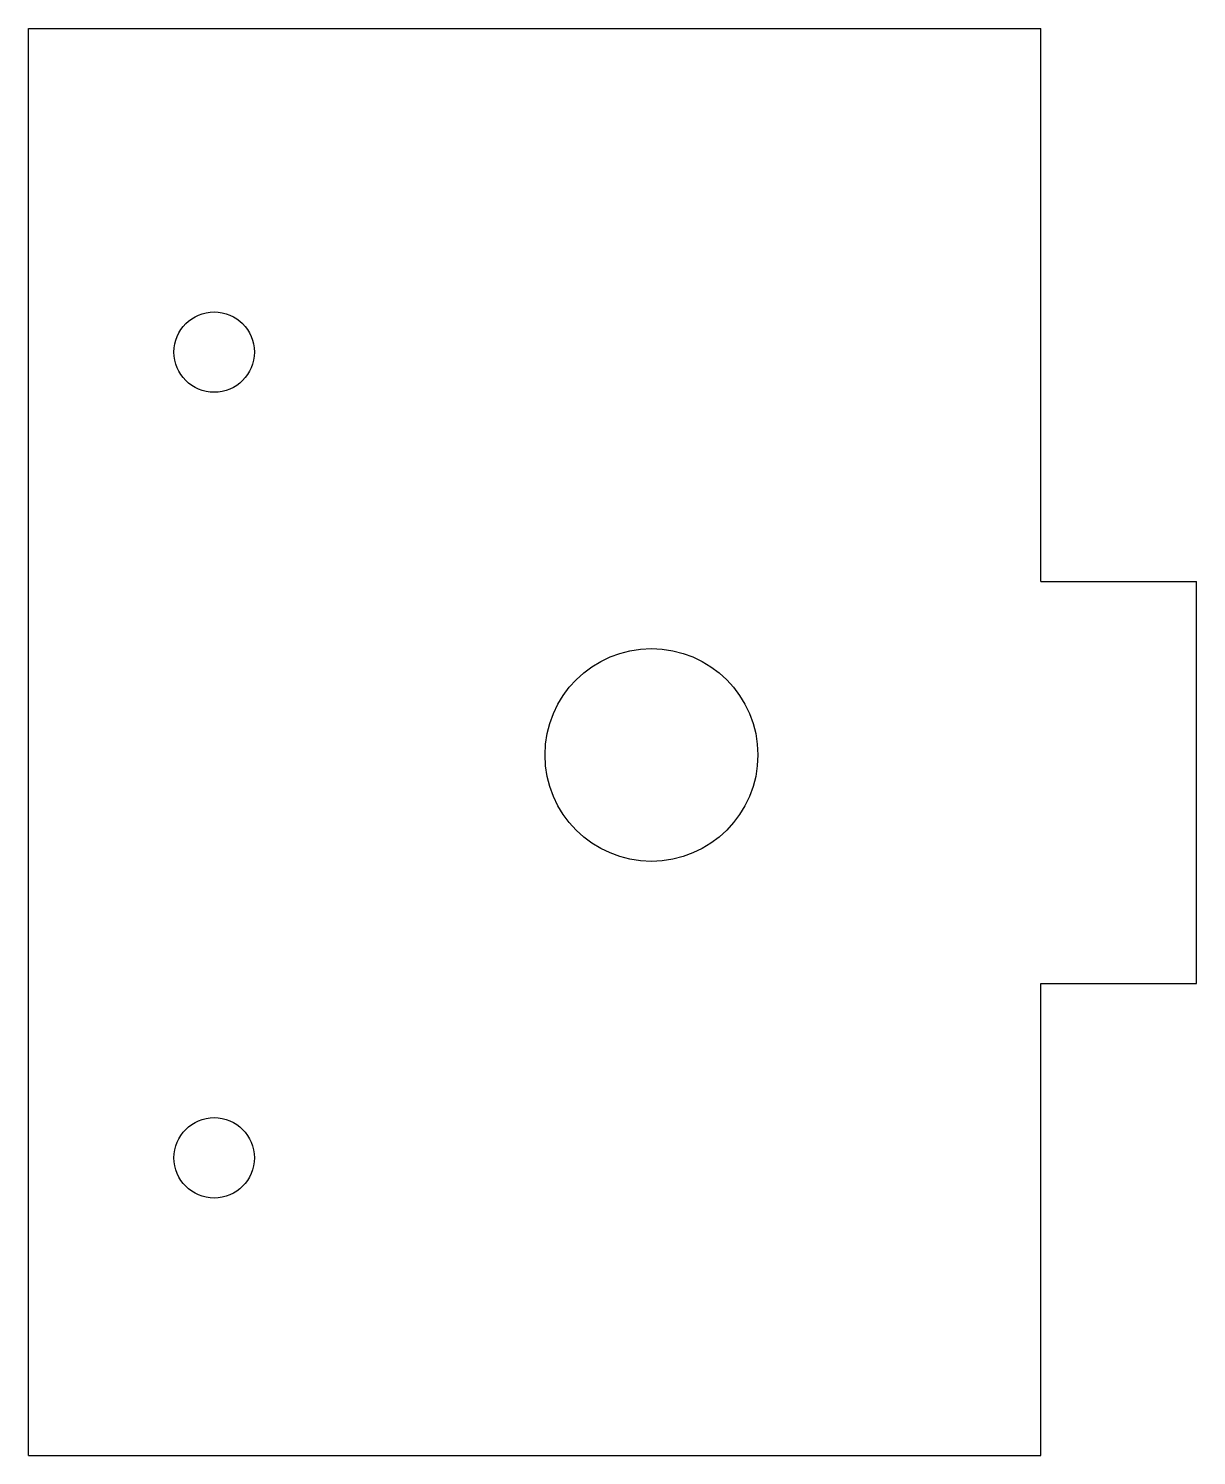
# Model space of a CAD drawing. Extents: x 115 to 160, y -39 to 16.
import ezdxf

# ---------------------------------------------------------------- set-up
doc = ezdxf.new("R2010")
doc.units = 0
doc.header["$MEASUREMENT"] = 0
doc.layers.add('VISIBLE', color=7, linetype='CONTINUOUS')

msp = doc.modelspace()

# ---------------------------------------------------------------- linework, layer by layer
at = {"layer": 'VISIBLE'}
for p, q in [((115, 16), (154, 16)), ((115, -39), (115, 16)), ((154, -5.311), (154, 16)), ((154, -5.311), (160, -5.311)), ((160, -20.805), (160, -5.311)), ((154, -39), (154, -20.805)), ((154, -20.805), (160, -20.805)), ((115, -39), (154, -39))]:
    msp.add_line(p, q, dxfattribs=at)
for centre, radius in [((122.153, 3.529), 1.55), ((139, -12), 4.1), ((122.153, -27.529), 1.55)]:
    msp.add_circle(centre, radius, dxfattribs=at)

doc.saveas('drawing.dxf')
